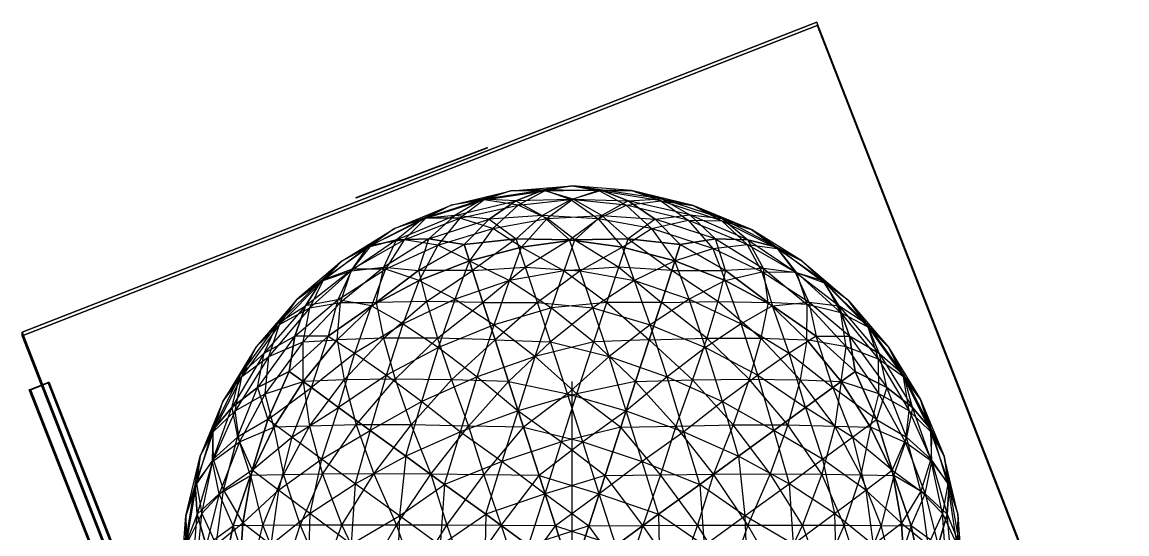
# Model space of a CAD drawing. Extents: x -71.7 to -64.53, y -22.65 to -15.46.
# Drawn here: x -71.7 to -64.53, y -18.78 to -15.46 of the extents above; entities that cross this region are included whole.
import ezdxf

# ---------------------------------------------------------------- set-up
doc = ezdxf.new("R2010")
doc.units = 0
doc.layers.add('DEFAULT', color=254, linetype='CONTINUOUS')

msp = doc.modelspace()

# ---------------------------------------------------------------- linework, layer by layer
at = {"layer": 'DEFAULT', "color": 9}
msp.add_line((-68.1344, -20.3268, 11.9464), (-68.1344, -17.789, 11.9464), dxfattribs=at)

# ---------------------------------------------------------------- meshes
at = {"layer": 'DEFAULT', "color": 151}
mesh = msp.add_polyface(dxfattribs=at)
corners = [(-66.5465, -15.4569, 11.583), (-66.5451, -15.4794, 4.2996), (-64.5352, -20.6119, 11.5993), (-64.5338, -20.6344, 4.3159), (-71.7044, -17.4693, 11.5882), (-71.703, -17.4918, 4.3048), (-69.6931, -22.6243, 11.6045), (-69.6917, -22.6468, 4.3211)]
mesh.append_faces([[corners[k] for k in face] for face in [(0, 1, 3, 2), (0, 1, 5, 4), (1, 3, 7, 5), (2, 3, 7, 6), (2, 0, 4, 6), (4, 5, 7, 6)]], dxfattribs={"color": 151})
at = {"layer": 'DEFAULT', "color": 1}
mesh = msp.add_polyface(dxfattribs=at)
corners = [(-69.5333, -16.5953, 4.3234), (-68.6867, -16.2733, 4.4091), (-68.6871, -16.2735, 4.3138), (-69.5319, -16.5948, 4.4271), (-68.6827, -16.2718, 4.4319), (-69.5353, -16.5964, 5.6902), (-68.6844, -16.2729, 6.3179), (-69.539, -16.5979, 6.3101)]
mesh.append_faces([[corners[k] for k in face] for face in [(0, 1, 2), (1, 0, 3), (1, 3, 4), (4, 3, 5), (4, 5, 6), (6, 5, 7)]], dxfattribs={"color": 1})
at = {"layer": 'DEFAULT', "color": 9}
mesh = msp.add_polyface(dxfattribs=at)
corners = [(-68.1425, -16.6071, 11.2877), (-67.9663, -16.7326, 10.9437), (-68.3282, -16.7122, 10.9974), (-68.1523, -16.8686, 10.663), (-68.4975, -16.8629, 10.7255), (-68.3185, -16.5444, 11.6486), (-68.1425, -16.6071, 11.2877), (-68.499, -16.6167, 11.3565), (-68.3282, -16.7122, 10.9974), (-68.6726, -16.7357, 11.0756), (-68.4975, -16.8629, 10.7255), (-68.8359, -16.8991, 10.8114), (-68.4622, -16.9162, 13.2678), (-68.1166, -16.8686, 13.2298), (-68.2968, -16.731, 12.9462), (-68.8015, -17.0048, 13.2806), (-68.4622, -16.9162, 13.2678), (-68.6497, -16.7967, 12.9769), (-68.2968, -16.731, 12.9462), (-68.4851, -16.6443, 12.6478), (-68.1274, -16.6054, 12.5987), (-68.312, -16.5513, 12.3015), (-68.8015, -17.0048, 13.2806), (-69.0066, -16.905, 12.9686), (-68.6497, -16.7967, 12.9769), (-68.8638, -16.7294, 12.6439), (-68.4851, -16.6443, 12.6478), (-68.7046, -16.6103, 12.2996), (-68.312, -16.5513, 12.3015), (-68.5314, -16.5513, 11.9464), (-68.1344, -16.5201, 11.9464), (-68.3185, -16.5444, 11.6486), (-69.0066, -16.905, 12.9686), (-69.2255, -16.8689, 12.6236), (-68.8638, -16.7294, 12.6439), (-69.0832, -16.7292, 12.289), (-68.7046, -16.6103, 12.2996), (-68.9187, -16.6443, 11.9464), (-68.5314, -16.5513, 11.9464), (-68.7148, -16.6054, 11.6484), (-68.3185, -16.5444, 11.6486), (-68.499, -16.6167, 11.3565), (-69.0832, -16.7292, 12.289), (-69.2866, -16.7967, 11.9464), (-68.9187, -16.6443, 11.9464), (-69.1013, -16.731, 11.6446), (-68.7148, -16.6054, 11.6484), (-68.8966, -16.7122, 11.3487), (-68.499, -16.6167, 11.3565), (-68.6726, -16.7357, 11.0756), (-69.1013, -16.731, 11.6446), (-69.2744, -16.8686, 11.3565), (-68.8966, -16.7122, 11.3487), (-69.064, -16.8629, 11.0756), (-68.6726, -16.7357, 11.0756), (-68.8359, -16.8991, 10.8114), (-68.1523, -16.8686, 10.663), (-68.4367, -17.0463, 10.4289), (-68.4975, -16.8629, 10.7255)]
mesh.append_faces([[corners[k] for k in face] for face in [(0, 1, 2), (1, 2, 3), (2, 3, 4), (5, 6, 7), (6, 7, 8), (7, 8, 9), (8, 9, 10), (9, 10, 11), (12, 13, 14), (15, 16, 17), (16, 17, 18), (17, 18, 19), (18, 19, 20), (19, 20, 21), (22, 23, 24), (23, 24, 25), (24, 25, 26), (25, 26, 27), (26, 27, 28), (27, 28, 29), (28, 29, 30), (29, 30, 31), (32, 33, 34), (33, 34, 35), (34, 35, 36), (35, 36, 37), (36, 37, 38), (37, 38, 39), (38, 39, 40), (39, 40, 41), (42, 43, 44), (44, 45, 46), (45, 46, 47), (46, 47, 48), (47, 48, 49), (50, 51, 52), (51, 52, 53), (52, 53, 54), (53, 54, 55), (56, 57, 58)]], dxfattribs={"color": 9})
mesh = msp.add_polyface(dxfattribs=at)
corners = [(-68.2684, -17.3114, 13.7828), (-68.1866, -17.0704, 13.5236), (-67.9097, -17.2756, 13.739), (-67.8321, -17.0463, 13.4638), (-67.5555, -17.2762, 13.6584), (-67.4881, -17.0687, 13.3836), (-68.1866, -17.0704, 13.5236), (-68.1166, -16.8686, 13.2298), (-67.8321, -17.0463, 13.4638), (-67.7713, -16.8629, 13.1673), (-67.4881, -17.0687, 13.3836), (-67.6192, -16.7967, 10.9159), (-67.4673, -17.0048, 10.6122), (-67.8067, -16.9162, 10.6249), (-67.5591, -16.6162, 11.5619), (-67.3814, -16.7426, 11.2301), (-67.7837, -16.6443, 11.2449), (-67.6192, -16.7967, 10.9159), (-67.9663, -16.7326, 10.9437), (-67.8067, -16.9162, 10.6249), (-68.1523, -16.8686, 10.663), (-67.7501, -16.5497, 11.9025), (-67.5591, -16.6162, 11.5619), (-67.9569, -16.5513, 11.5913), (-67.7837, -16.6443, 11.2449), (-68.1425, -16.6071, 11.2877), (-67.9663, -16.7326, 10.9437), (-67.5963, -16.7357, 12.8172), (-67.3699, -16.7076, 12.5224), (-67.7698, -16.6167, 12.5363), (-67.5521, -16.6025, 12.2153), (-67.9504, -16.5444, 12.2442), (-67.7501, -16.5497, 11.9025), (-68.1344, -16.5201, 11.9464), (-67.9569, -16.5513, 11.5913), (-68.3185, -16.5444, 11.6486), (-68.1425, -16.6071, 11.2877), (-67.7713, -16.8629, 13.1673), (-67.433, -16.8991, 13.0813), (-67.5963, -16.7357, 12.8172), (-68.1166, -16.8686, 13.2298), (-67.7713, -16.8629, 13.1673), (-67.9407, -16.7122, 12.8954), (-67.5963, -16.7357, 12.8172), (-67.7698, -16.6167, 12.5363), (-68.1166, -16.8686, 13.2298), (-68.2968, -16.731, 12.9462), (-67.9407, -16.7122, 12.8954), (-68.1274, -16.6054, 12.5987), (-67.7698, -16.6167, 12.5363), (-67.9504, -16.5444, 12.2442), (-68.1274, -16.6054, 12.5987), (-68.312, -16.5513, 12.3015), (-67.9504, -16.5444, 12.2442), (-68.1344, -16.5201, 11.9464), (-67.3753, -17.2547, 10.33), (-67.6283, -17.4207, 10.0745), (-67.7289, -17.1344, 10.3413), (-68.0005, -17.3114, 10.11), (-68.0823, -17.0704, 10.3692), (-67.4673, -17.0048, 10.6122), (-67.7289, -17.1344, 10.3413), (-67.8067, -16.9162, 10.6249), (-68.0823, -17.0704, 10.3692), (-68.1523, -16.8686, 10.663)]
mesh.append_faces([[corners[k] for k in face] for face in [(0, 1, 2), (1, 2, 3), (2, 3, 4), (3, 4, 5), (6, 7, 8), (7, 8, 9), (8, 9, 10), (11, 12, 13), (14, 15, 16), (15, 16, 17), (16, 17, 18), (17, 18, 19), (18, 19, 20), (21, 22, 23), (22, 23, 24), (23, 24, 25), (24, 25, 26), (27, 28, 29), (29, 30, 31), (30, 31, 32), (31, 32, 33), (32, 33, 34), (33, 34, 35), (34, 35, 36), (37, 38, 39), (40, 41, 42), (41, 42, 43), (42, 43, 44), (45, 46, 47), (46, 47, 48), (47, 48, 49), (48, 49, 50), (51, 52, 53), (52, 53, 54), (55, 56, 57), (56, 57, 58), (57, 58, 59), (60, 61, 62), (61, 62, 63), (62, 63, 64)]], dxfattribs={"color": 9})
mesh = msp.add_polyface(dxfattribs=at)
corners = [(-67.4881, -17.0687, 13.3836), (-67.5555, -17.2762, 13.6584), (-67.189, -17.2685, 13.4777), (-67.2605, -17.507, 13.7551), (-67.433, -16.8991, 13.0813), (-67.4881, -17.0687, 13.3836), (-67.138, -17.0687, 13.1673), (-67.189, -17.2685, 13.4777), (-66.862, -17.2762, 13.2298), (-66.9095, -17.5069, 13.5384), (-67.7713, -16.8629, 13.1673), (-67.4881, -17.0687, 13.3836), (-67.433, -16.8991, 13.0813), (-67.138, -17.0687, 13.1673), (-66.862, -17.2762, 13.2298), (-66.8931, -17.0546, 12.8878), (-67.433, -16.8991, 13.0813), (-67.138, -17.0687, 13.1673), (-67.2048, -16.8629, 12.8172), (-66.8931, -17.0546, 12.8878), (-66.9945, -16.8686, 12.5363), (-66.9037, -17.0779, 10.9437), (-66.8332, -17.2972, 10.663), (-67.1407, -17.1326, 10.6249), (-66.9995, -16.8991, 11.2449), (-66.9037, -17.0779, 10.9437), (-67.2222, -16.9257, 10.9159), (-67.1407, -17.1326, 10.6249), (-67.4673, -17.0048, 10.6122), (-66.9698, -16.8035, 11.9028), (-66.8047, -16.9257, 11.5913), (-67.1624, -16.7454, 11.5619), (-66.9995, -16.8991, 11.2449), (-67.3814, -16.7426, 11.2301), (-67.2222, -16.9257, 10.9159), (-67.6192, -16.7967, 10.9159), (-67.4673, -17.0048, 10.6122), (-66.9945, -16.8686, 12.5363), (-66.8059, -16.9162, 12.2442), (-67.16, -16.7301, 12.2152), (-66.9698, -16.8035, 11.9028), (-67.3481, -16.6457, 11.8879), (-67.1624, -16.7454, 11.5619), (-67.5591, -16.6162, 11.5619), (-67.3814, -16.7426, 11.2301), (-67.2048, -16.8629, 12.8172), (-66.9945, -16.8686, 12.5363), (-67.3699, -16.7076, 12.5224), (-67.16, -16.7301, 12.2152), (-67.5521, -16.6025, 12.2153), (-67.3481, -16.6457, 11.8879), (-67.7501, -16.5497, 11.9025), (-67.5591, -16.6162, 11.5619), (-67.433, -16.8991, 13.0813), (-67.2048, -16.8629, 12.8172), (-67.5963, -16.7357, 12.8172), (-67.3699, -16.7076, 12.5224), (-67.7698, -16.6167, 12.5363), (-67.5521, -16.6025, 12.2153), (-66.8332, -17.2972, 10.663), (-67.0378, -17.4137, 10.3544), (-67.1407, -17.1326, 10.6249), (-67.3753, -17.2547, 10.33), (-67.4673, -17.0048, 10.6122), (-67.7289, -17.1344, 10.3413)]
mesh.append_faces([[corners[k] for k in face] for face in [(0, 1, 2), (1, 2, 3), (4, 5, 6), (5, 6, 7), (6, 7, 8), (7, 8, 9), (10, 11, 12), (13, 14, 15), (16, 17, 18), (17, 18, 19), (18, 19, 20), (21, 22, 23), (24, 25, 26), (25, 26, 27), (26, 27, 28), (29, 30, 31), (30, 31, 32), (31, 32, 33), (32, 33, 34), (33, 34, 35), (34, 35, 36), (37, 38, 39), (38, 39, 40), (39, 40, 41), (40, 41, 42), (41, 42, 43), (42, 43, 44), (45, 46, 47), (46, 47, 48), (47, 48, 49), (48, 49, 50), (49, 50, 51), (50, 51, 52), (53, 54, 55), (54, 55, 56), (56, 57, 58), (59, 60, 61), (60, 61, 62), (61, 62, 63), (62, 63, 64)]], dxfattribs={"color": 9})
mesh = msp.add_polyface(dxfattribs=at)
corners = [(-69.3394, -17.7475, 13.7551), (-69.1094, -17.9187, 13.9938), (-69.0007, -17.5686, 13.8097), (-69.65, -17.9568, 13.6584), (-69.5441, -17.6058, 13.4777), (-69.3394, -17.7475, 13.7551), (-69.231, -17.4137, 13.5384), (-69.0007, -17.5686, 13.8097), (-69.7184, -17.4955, 13.1673), (-69.5441, -17.6058, 13.4777), (-69.4357, -17.2972, 13.2298), (-69.231, -17.4137, 13.5384), (-69.1281, -17.1326, 13.2678), (-69.4357, -17.2972, 13.2298), (-69.1281, -17.1326, 13.2678), (-69.3447, -17.0599, 12.9382), (-69.0066, -16.905, 12.9686), (-69.2255, -16.8689, 12.6236), (-69.7184, -17.4955, 13.1673), (-69.4357, -17.2972, 13.2298), (-69.6561, -17.2583, 12.8878), (-69.3447, -17.0599, 12.9382), (-69.5616, -17.0597, 12.5874), (-69.2255, -16.8689, 12.6236), (-69.4379, -16.9047, 12.2706), (-69.0832, -16.7292, 12.289), (-69.2866, -16.7967, 11.9464), (-68.9187, -16.6443, 11.9464), (-69.1013, -16.731, 11.6446), (-69.5616, -17.0597, 12.5874), (-69.7608, -17.1326, 12.2442), (-69.4379, -16.9047, 12.2706), (-69.6261, -17.0048, 11.9464), (-69.2866, -16.7967, 11.9464), (-69.463, -16.9162, 11.6486), (-69.1013, -16.731, 11.6446), (-69.2744, -16.8686, 11.3565), (-69.2744, -16.8686, 11.3565), (-69.064, -16.8629, 11.0756), (-69.3565, -17.0463, 10.9974), (-69.1309, -17.0687, 10.7255), (-69.4068, -17.2762, 10.663), (-69.463, -16.9162, 11.6486), (-69.2744, -16.8686, 11.3565), (-69.5684, -17.0703, 11.2877), (-69.3565, -17.0463, 10.9974), (-69.6372, -17.2756, 10.9437), (-69.4068, -17.2762, 10.663), (-69.6585, -17.5179, 10.6249), (-69.463, -16.9162, 11.6486), (-69.7514, -17.1344, 11.5913), (-69.5684, -17.0703, 11.2877), (-69.0798, -17.2685, 10.4151), (-69.0084, -17.507, 10.1377), (-69.3593, -17.5069, 10.3544), (-69.2832, -17.7738, 10.0831), (-69.6148, -17.7787, 10.33), (-69.1309, -17.0687, 10.7255), (-69.0798, -17.2685, 10.4151), (-69.4068, -17.2762, 10.663), (-69.3593, -17.5069, 10.3544), (-69.6585, -17.5179, 10.6249), (-69.6148, -17.7787, 10.33)]
mesh.append_faces([[corners[k] for k in face] for face in [(0, 1, 2), (3, 4, 5), (4, 5, 6), (5, 6, 7), (8, 9, 10), (9, 10, 11), (10, 11, 12), (13, 14, 15), (14, 15, 16), (15, 16, 17), (18, 19, 20), (19, 20, 21), (20, 21, 22), (21, 22, 23), (22, 23, 24), (23, 24, 25), (24, 25, 26), (26, 27, 28), (29, 30, 31), (30, 31, 32), (31, 32, 33), (32, 33, 34), (33, 34, 35), (34, 35, 36), (37, 38, 39), (38, 39, 40), (39, 40, 41), (42, 43, 44), (43, 44, 45), (44, 45, 46), (45, 46, 47), (46, 47, 48), (49, 50, 51), (52, 53, 54), (53, 54, 55), (54, 55, 56), (57, 58, 59), (58, 59, 60), (59, 60, 61), (60, 61, 62)]], dxfattribs={"color": 9})
mesh = msp.add_polyface(dxfattribs=at)
corners = [(-66.862, -17.2762, 13.2298), (-66.9095, -17.5069, 13.5384), (-66.6104, -17.5179, 13.2678), (-66.862, -17.2762, 13.2298), (-66.6104, -17.5179, 13.2678), (-66.6082, -17.2895, 12.9382), (-66.3564, -17.5632, 12.9686), (-66.3897, -17.3438, 12.6236), (-66.1453, -17.6446, 12.6439), (-66.2129, -17.4359, 12.289), (-66.862, -17.2762, 13.2298), (-66.8931, -17.0546, 12.8878), (-66.6082, -17.2895, 12.9382), (-66.675, -17.0831, 12.5874), (-66.3897, -17.3438, 12.6236), (-66.4894, -17.1529, 12.2706), (-66.2129, -17.4359, 12.289), (-66.3399, -17.2634, 11.9464), (-66.0813, -17.5662, 11.9464), (-66.2201, -17.4193, 11.6446), (-66.8931, -17.0546, 12.8878), (-66.9945, -16.8686, 12.5363), (-66.675, -17.0831, 12.5874), (-66.8059, -16.9162, 12.2442), (-66.4894, -17.1529, 12.2706), (-66.6427, -17.0048, 11.9464), (-66.3399, -17.2634, 11.9464), (-66.5081, -17.1326, 11.6486), (-66.2201, -17.4193, 11.6446), (-66.4045, -17.2972, 11.3565), (-66.139, -17.6082, 11.3487), (-66.3341, -17.4955, 11.0756), (-66.3341, -17.4955, 11.0756), (-66.298, -17.7237, 10.8114), (-66.5505, -17.4955, 10.7255), (-66.4045, -17.2972, 11.3565), (-66.3341, -17.4955, 11.0756), (-66.5989, -17.2741, 10.9974), (-66.5505, -17.4955, 10.7255), (-66.8332, -17.2972, 10.663), (-66.5081, -17.1326, 11.6486), (-66.4045, -17.2972, 11.3565), (-66.6872, -17.0799, 11.2877), (-66.5989, -17.2741, 10.9974), (-66.9037, -17.0779, 10.9437), (-66.8332, -17.2972, 10.663), (-66.6427, -17.0048, 11.9464), (-66.5081, -17.1326, 11.6486), (-66.8047, -16.9257, 11.5913), (-66.6872, -17.0799, 11.2877), (-66.9995, -16.8991, 11.2449), (-66.9037, -17.0779, 10.9437), (-66.8059, -16.9162, 12.2442), (-66.6427, -17.0048, 11.9464), (-66.9698, -16.8035, 11.9028), (-66.8047, -16.9257, 11.5913), (-66.5505, -17.4955, 10.7255), (-66.7248, -17.6058, 10.4151), (-66.8332, -17.2972, 10.663), (-67.0378, -17.4137, 10.3544)]
mesh.append_faces([[corners[k] for k in face] for face in [(0, 1, 2), (3, 4, 5), (4, 5, 6), (5, 6, 7), (6, 7, 8), (7, 8, 9), (10, 11, 12), (11, 12, 13), (12, 13, 14), (13, 14, 15), (14, 15, 16), (15, 16, 17), (16, 17, 18), (17, 18, 19), (20, 21, 22), (21, 22, 23), (22, 23, 24), (23, 24, 25), (24, 25, 26), (25, 26, 27), (26, 27, 28), (27, 28, 29), (28, 29, 30), (29, 30, 31), (32, 33, 34), (35, 36, 37), (36, 37, 38), (37, 38, 39), (40, 41, 42), (41, 42, 43), (42, 43, 44), (43, 44, 45), (46, 47, 48), (47, 48, 49), (48, 49, 50), (49, 50, 51), (52, 53, 54), (53, 54, 55), (56, 57, 58), (57, 58, 59)]], dxfattribs={"color": 9})
mesh = msp.add_polyface(dxfattribs=at)
corners = [(-69.8266, -17.8285, 13.3836), (-69.65, -17.9568, 13.6584), (-69.5441, -17.6058, 13.4777), (-69.9708, -17.7237, 13.0813), (-69.8266, -17.8285, 13.3836), (-69.7184, -17.4955, 13.1673), (-69.5441, -17.6058, 13.4777), (-69.9708, -17.7237, 13.0813), (-69.7184, -17.4955, 13.1673), (-69.9348, -17.4955, 12.8172), (-69.6561, -17.2583, 12.8878), (-69.8643, -17.2972, 12.5363), (-69.5616, -17.0597, 12.5874), (-69.7608, -17.1326, 12.2442), (-69.6261, -17.0048, 11.9464), (-69.463, -16.9162, 11.6486), (-69.7514, -17.1344, 11.5913), (-69.5684, -17.0703, 11.2877), (-69.8369, -17.3114, 11.2449), (-69.6372, -17.2756, 10.9437), (-69.8804, -17.5314, 10.9159), (-69.6585, -17.5179, 10.6249), (-69.8809, -17.789, 10.6122), (-69.7608, -17.1326, 12.2442), (-69.6261, -17.0048, 11.9464), (-69.9186, -17.2536, 11.9028), (-69.7514, -17.1344, 11.5913), (-70.0334, -17.4188, 11.5619), (-69.8369, -17.3114, 11.2449), (-70.1037, -17.6263, 11.2301), (-69.8804, -17.5314, 10.9159), (-70.1258, -17.8691, 10.9159), (-69.8809, -17.789, 10.6122), (-69.8643, -17.2972, 12.5363), (-69.7608, -17.1326, 12.2442), (-70.0472, -17.4118, 12.2152), (-69.9186, -17.2536, 11.9028), (-70.1856, -17.5646, 11.8879), (-70.0334, -17.4188, 11.5619), (-70.2788, -17.7562, 11.5619), (-70.1037, -17.6263, 11.2301), (-70.3215, -17.9785, 11.2449), (-69.9348, -17.4955, 12.8172), (-69.8643, -17.2972, 12.5363), (-70.1335, -17.6045, 12.5224), (-70.0472, -17.4118, 12.2152), (-70.2898, -17.7454, 12.2153), (-70.1856, -17.5646, 11.8879), (-70.4011, -17.9173, 11.9025), (-70.2788, -17.7562, 11.5619), (-69.9708, -17.7237, 13.0813), (-69.9348, -17.4955, 12.8172), (-70.1767, -17.8285, 12.8172), (-70.1335, -17.6045, 12.5224), (-70.3435, -17.9568, 12.5363), (-70.2898, -17.7454, 12.2153), (-69.6585, -17.5179, 10.6249), (-69.6148, -17.7787, 10.33), (-69.8809, -17.789, 10.6122)]
mesh.append_faces([[corners[k] for k in face] for face in [(0, 1, 2), (3, 4, 5), (4, 5, 6), (7, 8, 9), (8, 9, 10), (9, 10, 11), (10, 11, 12), (11, 12, 13), (14, 15, 16), (16, 17, 18), (17, 18, 19), (18, 19, 20), (19, 20, 21), (20, 21, 22), (23, 24, 25), (24, 25, 26), (25, 26, 27), (26, 27, 28), (27, 28, 29), (28, 29, 30), (29, 30, 31), (30, 31, 32), (33, 34, 35), (34, 35, 36), (35, 36, 37), (36, 37, 38), (37, 38, 39), (38, 39, 40), (39, 40, 41), (42, 43, 44), (43, 44, 45), (44, 45, 46), (45, 46, 47), (46, 47, 48), (47, 48, 49), (50, 51, 52), (51, 52, 53), (52, 53, 54), (53, 54, 55), (56, 57, 58)]], dxfattribs={"color": 9})
mesh = msp.add_polyface(dxfattribs=at)
corners = [(-68.7501, -17.7583, 14.0375), (-68.4851, -17.9785, 14.2163), (-68.3748, -17.6274, 14.0288), (-68.1033, -17.8691, 14.1883), (-67.9935, -17.5314, 13.9689), (-69.1094, -17.9187, 13.9938), (-69.0007, -17.5686, 13.8097), (-68.7501, -17.7583, 14.0375), (-68.6405, -17.4207, 13.8183), (-68.3748, -17.6274, 14.0288), (-68.2684, -17.3114, 13.7828), (-67.9935, -17.5314, 13.9689), (-69.231, -17.4137, 13.5384), (-69.0007, -17.5686, 13.8097), (-68.8936, -17.2547, 13.5628), (-68.6405, -17.4207, 13.8183), (-68.54, -17.1344, 13.5514), (-68.2684, -17.3114, 13.7828), (-68.1866, -17.0704, 13.5236), (-69.231, -17.4137, 13.5384), (-69.1281, -17.1326, 13.2678), (-68.8936, -17.2547, 13.5628), (-68.8015, -17.0048, 13.2806), (-68.54, -17.1344, 13.5514), (-68.4622, -16.9162, 13.2678), (-68.1866, -17.0704, 13.5236), (-68.1166, -16.8686, 13.2298), (-69.1281, -17.1326, 13.2678), (-68.8015, -17.0048, 13.2806), (-69.0066, -16.905, 12.9686), (-69.064, -16.8629, 11.0756), (-68.8359, -16.8991, 10.8114), (-69.1309, -17.0687, 10.7255), (-68.1656, -17.8691, 9.7044), (-68.2753, -17.5314, 9.9239), (-68.5467, -17.789, 9.7876), (-68.6348, -17.5179, 9.9923), (-68.0005, -17.3114, 10.11), (-68.2753, -17.5314, 9.9239), (-68.3592, -17.2756, 10.1538), (-68.6348, -17.5179, 9.9923), (-68.7133, -17.2762, 10.2343), (-68.0005, -17.3114, 10.11), (-68.0823, -17.0704, 10.3692), (-68.3592, -17.2756, 10.1538), (-68.4367, -17.0463, 10.4289), (-68.7133, -17.2762, 10.2343), (-68.7808, -17.0687, 10.5092), (-68.0823, -17.0704, 10.3692), (-68.1523, -16.8686, 10.663), (-68.4367, -17.0463, 10.4289), (-68.4975, -16.8629, 10.7255), (-68.7808, -17.0687, 10.5092), (-68.8359, -16.8991, 10.8114), (-68.6348, -17.5179, 9.9923), (-68.5467, -17.789, 9.7876), (-68.9166, -17.7786, 9.8989), (-68.7133, -17.2762, 10.2343), (-68.6348, -17.5179, 9.9923), (-69.0084, -17.507, 10.1377), (-68.9166, -17.7786, 9.8989), (-69.2832, -17.7738, 10.0831), (-68.7808, -17.0687, 10.5092), (-68.7133, -17.2762, 10.2343), (-69.0798, -17.2685, 10.4151), (-69.0084, -17.507, 10.1377), (-68.8359, -16.8991, 10.8114), (-68.7808, -17.0687, 10.5092), (-69.1309, -17.0687, 10.7255), (-69.0798, -17.2685, 10.4151)]
mesh.append_faces([[corners[k] for k in face] for face in [(0, 1, 2), (2, 3, 4), (5, 6, 7), (6, 7, 8), (7, 8, 9), (8, 9, 10), (9, 10, 11), (12, 13, 14), (13, 14, 15), (14, 15, 16), (15, 16, 17), (16, 17, 18), (19, 20, 21), (20, 21, 22), (21, 22, 23), (22, 23, 24), (23, 24, 25), (24, 25, 26), (27, 28, 29), (30, 31, 32), (33, 34, 35), (34, 35, 36), (37, 38, 39), (38, 39, 40), (39, 40, 41), (42, 43, 44), (43, 44, 45), (44, 45, 46), (45, 46, 47), (48, 49, 50), (50, 51, 52), (51, 52, 53), (54, 55, 56), (57, 58, 59), (58, 59, 60), (59, 60, 61), (62, 63, 64), (63, 64, 65), (66, 67, 68), (67, 68, 69)]], dxfattribs={"color": 9})
mesh = msp.add_polyface(dxfattribs=at)
corners = [(-67.7221, -17.789, 14.1052), (-67.8181, -18.0844, 14.2686), (-67.4609, -18.0778, 14.1883), (-67.634, -17.5179, 13.9005), (-67.7221, -17.789, 14.1052), (-67.3522, -17.7786, 13.9938), (-67.4609, -18.0778, 14.1883), (-67.0887, -18.0708, 14.0375), (-67.5555, -17.2762, 13.6584), (-67.634, -17.5179, 13.9005), (-67.2605, -17.507, 13.7551), (-67.3522, -17.7786, 13.9938), (-66.9857, -17.7738, 13.8097), (-67.0887, -18.0708, 14.0375), (-66.7338, -18.0707, 13.8183), (-66.8482, -18.3872, 14.0288), (-67.189, -17.2685, 13.4777), (-67.2605, -17.507, 13.7551), (-66.9095, -17.5069, 13.5384), (-66.9857, -17.7738, 13.8097), (-68.2033, -18.1794, 14.3263), (-68.1033, -17.8691, 14.1883), (-67.8181, -18.0844, 14.2686), (-67.7221, -17.789, 14.1052), (-68.1033, -17.8691, 14.1883), (-67.9935, -17.5314, 13.9689), (-67.7221, -17.789, 14.1052), (-67.634, -17.5179, 13.9005), (-68.2684, -17.3114, 13.7828), (-67.9935, -17.5314, 13.9689), (-67.9097, -17.2756, 13.739), (-67.634, -17.5179, 13.9005), (-67.5555, -17.2762, 13.6584), (-67.4105, -18.1145, 9.7044), (-67.68, -18.3083, 9.5647), (-67.7837, -17.9785, 9.6765), (-68.0655, -18.1794, 9.5665), (-68.1656, -17.8691, 9.7044), (-66.8244, -18.1061, 9.9923), (-67.055, -18.2737, 9.7876), (-67.1594, -17.9187, 9.8989), (-67.4105, -18.1145, 9.7044), (-67.5187, -17.7583, 9.8553), (-67.7837, -17.9785, 9.6765), (-67.894, -17.6274, 9.864), (-68.1656, -17.8691, 9.7044), (-68.2753, -17.5314, 9.9239), (-66.8244, -18.1061, 9.9923), (-66.9295, -17.7475, 10.1377), (-67.1594, -17.9187, 9.8989), (-67.2681, -17.5686, 10.0831), (-67.5187, -17.7583, 9.8553), (-67.6283, -17.4207, 10.0745), (-67.894, -17.6274, 9.864), (-68.0005, -17.3114, 10.11), (-68.2753, -17.5314, 9.9239), (-66.7248, -17.6058, 10.4151), (-66.9295, -17.7475, 10.1377), (-67.0378, -17.4137, 10.3544), (-67.2681, -17.5686, 10.0831), (-67.3753, -17.2547, 10.33), (-67.6283, -17.4207, 10.0745)]
mesh.append_faces([[corners[k] for k in face] for face in [(0, 1, 2), (3, 4, 5), (4, 5, 6), (5, 6, 7), (8, 9, 10), (9, 10, 11), (10, 11, 12), (11, 12, 13), (12, 13, 14), (13, 14, 15), (16, 17, 18), (17, 18, 19), (20, 21, 22), (21, 22, 23), (24, 25, 26), (25, 26, 27), (28, 29, 30), (29, 30, 31), (30, 31, 32), (33, 34, 35), (34, 35, 36), (35, 36, 37), (38, 39, 40), (39, 40, 41), (40, 41, 42), (41, 42, 43), (42, 43, 44), (43, 44, 45), (44, 45, 46), (47, 48, 49), (48, 49, 50), (49, 50, 51), (50, 51, 52), (51, 52, 53), (52, 53, 54), (53, 54, 55), (56, 57, 58), (57, 58, 59), (58, 59, 60), (59, 60, 61)]], dxfattribs={"color": 9})
mesh = msp.add_polyface(dxfattribs=at)
corners = [(-66.9095, -17.5069, 13.5384), (-66.9857, -17.7738, 13.8097), (-66.654, -17.7787, 13.5628), (-66.7338, -18.0707, 13.8183), (-66.4304, -18.0778, 13.5514), (-66.9095, -17.5069, 13.5384), (-66.6104, -17.5179, 13.2678), (-66.654, -17.7787, 13.5628), (-66.3879, -17.789, 13.2806), (-66.4304, -18.0778, 13.5514), (-66.1988, -18.0844, 13.2678), (-66.3879, -17.789, 13.2806), (-66.1988, -18.0844, 13.2678), (-66.1431, -17.8691, 12.9769), (-65.9716, -18.1844, 12.9462), (-65.9473, -17.9785, 12.6478), (-66.6104, -17.5179, 13.2678), (-66.3879, -17.789, 13.2806), (-66.3564, -17.5632, 12.9686), (-66.1431, -17.8691, 12.9769), (-66.1453, -17.6446, 12.6439), (-65.9473, -17.9785, 12.6478), (-65.9828, -17.7593, 12.2996), (-65.8054, -18.1145, 12.3015), (-65.8732, -17.9058, 11.9464), (-66.1453, -17.6446, 12.6439), (-66.2129, -17.4359, 12.289), (-65.9828, -17.7593, 12.2996), (-66.0813, -17.5662, 11.9464), (-65.8732, -17.9058, 11.9464), (-65.9813, -17.7481, 11.6484), (-65.8008, -18.1061, 11.6486), (-65.9253, -17.9568, 11.3565), (-66.0813, -17.5662, 11.9464), (-66.2201, -17.4193, 11.6446), (-65.9813, -17.7481, 11.6484), (-66.139, -17.6082, 11.3487), (-65.9253, -17.9568, 11.3565), (-66.0922, -17.8285, 11.0756), (-66.139, -17.6082, 11.3487), (-66.3341, -17.4955, 11.0756), (-66.0922, -17.8285, 11.0756), (-66.298, -17.7237, 10.8114), (-65.9253, -17.9568, 11.3565), (-65.9634, -18.1488, 10.9974), (-66.0922, -17.8285, 11.0756), (-66.159, -18.0343, 10.7255), (-66.298, -17.7237, 10.8114), (-66.6188, -17.9568, 10.2343), (-66.8244, -18.1061, 9.9923), (-66.9295, -17.7475, 10.1377), (-66.4423, -17.8285, 10.5092), (-66.6188, -17.9568, 10.2343), (-66.7248, -17.6058, 10.4151), (-66.9295, -17.7475, 10.1377), (-66.298, -17.7237, 10.8114), (-66.4423, -17.8285, 10.5092), (-66.5505, -17.4955, 10.7255), (-66.7248, -17.6058, 10.4151), (-66.3147, -18.1488, 10.4289), (-66.6188, -17.9568, 10.2343), (-66.4423, -17.8285, 10.5092), (-66.3147, -18.1488, 10.4289), (-66.159, -18.0343, 10.7255), (-66.4423, -17.8285, 10.5092), (-66.298, -17.7237, 10.8114)]
mesh.append_faces([[corners[k] for k in face] for face in [(0, 1, 2), (1, 2, 3), (2, 3, 4), (5, 6, 7), (6, 7, 8), (7, 8, 9), (8, 9, 10), (11, 12, 13), (12, 13, 14), (13, 14, 15), (16, 17, 18), (17, 18, 19), (18, 19, 20), (19, 20, 21), (20, 21, 22), (21, 22, 23), (22, 23, 24), (25, 26, 27), (26, 27, 28), (27, 28, 29), (28, 29, 30), (29, 30, 31), (30, 31, 32), (33, 34, 35), (34, 35, 36), (35, 36, 37), (36, 37, 38), (39, 40, 41), (40, 41, 42), (43, 44, 45), (44, 45, 46), (45, 46, 47), (48, 49, 50), (51, 52, 53), (52, 53, 54), (55, 56, 57), (56, 57, 58), (59, 60, 61), (62, 63, 64), (63, 64, 65)]], dxfattribs={"color": 9})
mesh = msp.add_polyface(dxfattribs=at)
corners = [(-70.0408, -18.4934, 13.5236), (-69.7601, -18.2934, 13.739), (-69.9542, -18.1488, 13.4638), (-70.0408, -18.4934, 13.5236), (-70.2111, -18.3644, 13.2298), (-69.9542, -18.1488, 13.4638), (-70.1098, -18.0343, 13.1673), (-69.8266, -17.8285, 13.3836), (-69.9708, -17.7237, 13.0813), (-70.1258, -17.8691, 10.9159), (-69.8809, -17.789, 10.6122), (-70.07, -18.0844, 10.6249), (-70.1037, -17.6263, 11.2301), (-70.3215, -17.9785, 11.2449), (-70.1258, -17.8691, 10.9159), (-70.2939, -18.1794, 10.9437), (-70.07, -18.0844, 10.6249), (-70.2221, -18.3984, 10.663), (-70.4011, -17.9173, 11.9025), (-70.2788, -17.7562, 11.5619), (-70.4635, -18.1145, 11.5913), (-70.3215, -17.9785, 11.2449), (-70.4678, -18.3082, 11.2877), (-70.2939, -18.1794, 10.9437), (-70.4252, -18.5173, 10.9974), (-70.2221, -18.3984, 10.663), (-70.3435, -17.9568, 12.5363), (-70.2898, -17.7454, 12.2153), (-70.4681, -18.1061, 12.2442), (-70.4011, -17.9173, 11.9025), (-70.548, -18.2737, 11.9464), (-70.4635, -18.1145, 11.5913), (-70.5818, -18.4562, 11.6486), (-70.4678, -18.3082, 11.2877), (-70.5688, -18.6503, 11.3565), (-70.1098, -18.0343, 13.1673), (-69.9708, -17.7237, 13.0813), (-70.1767, -17.8285, 12.8172), (-70.2111, -18.3644, 13.2298), (-70.1098, -18.0343, 13.1673), (-70.3055, -18.1488, 12.8954), (-70.1767, -17.8285, 12.8172), (-70.3435, -17.9568, 12.5363), (-70.2111, -18.3644, 13.2298), (-70.3976, -18.4933, 12.9462), (-70.3055, -18.1488, 12.8954), (-70.4648, -18.2934, 12.5987), (-70.3435, -17.9568, 12.5363), (-70.4681, -18.1061, 12.2442), (-70.3976, -18.4933, 12.9462), (-70.5383, -18.6456, 12.6478), (-70.4648, -18.2934, 12.5987), (-70.5732, -18.4522, 12.3015), (-70.4681, -18.1061, 12.2442), (-70.548, -18.2737, 11.9464), (-70.5732, -18.4522, 12.3015), (-70.641, -18.6609, 11.9464), (-70.548, -18.2737, 11.9464), (-70.5818, -18.4562, 11.6486), (-69.8809, -17.789, 10.6122), (-69.8385, -18.0778, 10.3413), (-70.07, -18.0844, 10.6249), (-70.0085, -18.3941, 10.3692), (-70.2221, -18.3984, 10.663)]
mesh.append_faces([[corners[k] for k in face] for face in [(0, 1, 2), (3, 4, 5), (4, 5, 6), (5, 6, 7), (6, 7, 8), (9, 10, 11), (12, 13, 14), (13, 14, 15), (14, 15, 16), (15, 16, 17), (18, 19, 20), (19, 20, 21), (20, 21, 22), (21, 22, 23), (22, 23, 24), (23, 24, 25), (26, 27, 28), (27, 28, 29), (28, 29, 30), (29, 30, 31), (30, 31, 32), (31, 32, 33), (32, 33, 34), (35, 36, 37), (38, 39, 40), (39, 40, 41), (40, 41, 42), (43, 44, 45), (44, 45, 46), (45, 46, 47), (46, 47, 48), (49, 50, 51), (50, 51, 52), (51, 52, 53), (52, 53, 54), (55, 56, 57), (56, 57, 58), (59, 60, 61), (60, 61, 62), (61, 62, 63)]], dxfattribs={"color": 9})
mesh = msp.add_polyface(dxfattribs=at)
corners = [(-68.4177, -18.8521, 14.4599), (-68.1344, -19.0579, 14.4842), (-68.0262, -18.7249, 14.4599), (-68.6955, -18.6503, 14.3876), (-68.4177, -18.8521, 14.4599), (-68.3101, -18.5173, 14.4197), (-68.0262, -18.7249, 14.4599), (-68.9626, -18.4562, 14.2686), (-68.6955, -18.6503, 14.3876), (-68.5888, -18.3083, 14.328), (-68.3101, -18.5173, 14.4197), (-68.2033, -18.1794, 14.3263), (-67.9201, -18.3984, 14.3876), (-69.2138, -18.2737, 14.1052), (-68.9626, -18.4562, 14.2686), (-68.8584, -18.1145, 14.1883), (-68.5888, -18.3083, 14.328), (-68.4851, -17.9785, 14.2163), (-68.2033, -18.1794, 14.3263), (-68.1033, -17.8691, 14.1883), (-69.2138, -18.2737, 14.1052), (-69.1094, -17.9187, 13.9938), (-68.8584, -18.1145, 14.1883), (-68.7501, -17.7583, 14.0375), (-68.4851, -17.9785, 14.2163), (-68.3748, -17.6274, 14.0288), (-68.1033, -17.8691, 14.1883), (-68.7029, -19.0579, 14.4197), (-68.4177, -18.8521, 14.4599), (-68.6955, -18.6503, 14.3876), (-68.7029, -19.0579, 14.4197), (-68.9912, -18.852, 14.3263), (-68.6955, -18.6503, 14.3876), (-68.9626, -18.4562, 14.2686), (-68.9912, -18.852, 14.3263), (-69.2554, -18.6609, 14.1883), (-68.9626, -18.4562, 14.2686), (-67.9588, -18.5173, 9.473), (-68.2426, -18.7249, 9.4328), (-68.3487, -18.3984, 9.5052), (-68.0655, -18.1794, 9.5665), (-68.3487, -18.3984, 9.5052), (-68.4508, -18.0844, 9.6242), (-68.0655, -18.1794, 9.5665), (-68.1656, -17.8691, 9.7044), (-68.4508, -18.0844, 9.6242), (-68.5467, -17.789, 9.7876), (-68.2426, -18.7249, 9.4328), (-68.1344, -19.0579, 9.4086), (-68.4845, -19.0579, 9.4328), (-68.3487, -18.3984, 9.5052), (-68.2426, -18.7249, 9.4328), (-68.5943, -18.7238, 9.473), (-68.4845, -19.0579, 9.4328), (-68.8279, -19.0579, 9.5052), (-68.4508, -18.0844, 9.6242), (-68.3487, -18.3984, 9.5052), (-68.7069, -18.3941, 9.5647), (-68.5943, -18.7238, 9.473), (-68.9486, -18.7209, 9.5665), (-68.8279, -19.0579, 9.5052), (-69.1581, -19.0579, 9.6242), (-68.5467, -17.789, 9.7876), (-68.4508, -18.0844, 9.6242), (-68.808, -18.0778, 9.7044), (-68.7069, -18.3941, 9.5647), (-69.0526, -18.3908, 9.6765), (-68.9486, -18.7209, 9.5665), (-68.5467, -17.789, 9.7876), (-68.9166, -17.7786, 9.8989), (-68.808, -18.0778, 9.7044), (-69.1801, -18.0708, 9.8553), (-69.0526, -18.3908, 9.6765)]
mesh.append_faces([[corners[k] for k in face] for face in [(0, 1, 2), (3, 4, 5), (4, 5, 6), (7, 8, 9), (8, 9, 10), (9, 10, 11), (10, 11, 12), (13, 14, 15), (14, 15, 16), (15, 16, 17), (16, 17, 18), (17, 18, 19), (20, 21, 22), (21, 22, 23), (22, 23, 24), (24, 25, 26), (27, 28, 29), (30, 31, 32), (31, 32, 33), (34, 35, 36), (37, 38, 39), (40, 41, 42), (43, 44, 45), (44, 45, 46), (47, 48, 49), (50, 51, 52), (51, 52, 53), (52, 53, 54), (55, 56, 57), (56, 57, 58), (57, 58, 59), (58, 59, 60), (59, 60, 61), (62, 63, 64), (63, 64, 65), (64, 65, 66), (65, 66, 67), (68, 69, 70), (69, 70, 71), (70, 71, 72)]], dxfattribs={"color": 9})
mesh = msp.add_polyface(dxfattribs=at)
corners = [(-69.4444, -18.1061, 13.9005), (-69.2138, -18.2737, 14.1052), (-69.1094, -17.9187, 13.9938), (-69.65, -17.9568, 13.6584), (-69.4444, -18.1061, 13.9005), (-69.3394, -17.7475, 13.7551), (-69.1094, -17.9187, 13.9938), (-69.2694, -19.0579, 14.2163), (-68.9912, -18.852, 14.3263), (-69.2554, -18.6609, 14.1883), (-68.9626, -18.4562, 14.2686), (-69.2138, -18.2737, 14.1052), (-69.5606, -19.2419, 14.0375), (-69.2694, -19.0579, 14.2163), (-69.5692, -18.8445, 14.0288), (-69.2554, -18.6609, 14.1883), (-69.5427, -18.4522, 13.9689), (-69.2138, -18.2737, 14.1052), (-69.4444, -18.1061, 13.9005), (-69.5606, -19.2419, 14.0375), (-69.8479, -19.0333, 13.8183), (-69.5692, -18.8445, 14.0288), (-69.8369, -18.6456, 13.7828), (-69.5427, -18.4522, 13.9689), (-69.7601, -18.2934, 13.739), (-69.4444, -18.1061, 13.9005), (-69.65, -17.9568, 13.6584), (-69.8369, -18.6456, 13.7828), (-70.0408, -18.4934, 13.5236), (-69.7601, -18.2934, 13.739), (-69.9542, -18.1488, 13.4638), (-69.65, -17.9568, 13.6584), (-69.8266, -17.8285, 13.3836), (-69.0526, -18.3908, 9.6765), (-68.9486, -18.7209, 9.5665), (-69.2747, -18.7202, 9.7044), (-69.1581, -19.0579, 9.6242), (-69.4686, -19.0579, 9.7876), (-69.1801, -18.0708, 9.8553), (-69.0526, -18.3908, 9.6765), (-69.4206, -18.3872, 9.864), (-69.2747, -18.7202, 9.7044), (-69.6298, -18.7202, 9.9239), (-69.4686, -19.0579, 9.7876), (-69.7537, -19.0579, 9.9923), (-68.9166, -17.7786, 9.8989), (-69.2832, -17.7738, 10.0831), (-69.1801, -18.0708, 9.8553), (-69.5351, -18.0707, 10.0745), (-69.4206, -18.3872, 9.864), (-69.7541, -18.3908, 10.11), (-69.6298, -18.7202, 9.9239), (-69.899, -18.7209, 10.1538), (-69.7537, -19.0579, 9.9923), (-70.0078, -19.0579, 10.2343), (-69.2832, -17.7738, 10.0831), (-69.6148, -17.7787, 10.33), (-69.5351, -18.0707, 10.0745), (-69.8385, -18.0778, 10.3413), (-69.7541, -18.3908, 10.11), (-70.0085, -18.3941, 10.3692), (-69.6148, -17.7787, 10.33), (-69.8809, -17.789, 10.6122), (-69.8385, -18.0778, 10.3413)]
mesh.append_faces([[corners[k] for k in face] for face in [(0, 1, 2), (3, 4, 5), (4, 5, 6), (7, 8, 9), (9, 10, 11), (12, 13, 14), (13, 14, 15), (14, 15, 16), (15, 16, 17), (16, 17, 18), (19, 20, 21), (20, 21, 22), (21, 22, 23), (22, 23, 24), (23, 24, 25), (24, 25, 26), (27, 28, 29), (29, 30, 31), (30, 31, 32), (33, 34, 35), (34, 35, 36), (35, 36, 37), (38, 39, 40), (39, 40, 41), (40, 41, 42), (41, 42, 43), (42, 43, 44), (45, 46, 47), (46, 47, 48), (47, 48, 49), (48, 49, 50), (49, 50, 51), (50, 51, 52), (51, 52, 53), (52, 53, 54), (55, 56, 57), (56, 57, 58), (57, 58, 59), (58, 59, 60), (61, 62, 63)]], dxfattribs={"color": 9})
at = {"layer": 'DEFAULT', "color": 2}
mesh = msp.add_polyface(dxfattribs=at)
corners = [(-70.9635, -19.588, 6.7412), (-71.6484, -17.8422, 6.716), (-70.9734, -19.5882, 6.999), (-71.6583, -17.8424, 6.9737), (-70.843, -19.5407, 6.7459), (-71.5279, -17.7949, 6.7207), (-70.853, -19.5409, 7.0037), (-71.5379, -17.7951, 6.9784)]
mesh.append_faces([[corners[k] for k in face] for face in [(0, 1, 3, 2), (0, 1, 5, 4), (1, 3, 7, 5), (2, 3, 7, 6), (2, 0, 4, 6), (4, 5, 7, 6)]], dxfattribs={"color": 2})
at = {"layer": 'DEFAULT', "color": 9}
mesh = msp.add_polyface(dxfattribs=at)
corners = [(-66.1279, -18.7238, 13.4638), (-65.9346, -18.7249, 13.1673), (-66.0428, -19.0579, 13.3836), (-65.8645, -19.0579, 13.0813), (-65.9346, -18.7249, 13.1673), (-65.8645, -19.0579, 13.0813), (-65.7596, -18.8521, 12.8172), (-66.0468, -18.3984, 13.2298), (-65.9346, -18.7249, 13.1673), (-65.8436, -18.5173, 12.8954), (-65.7596, -18.8521, 12.8172), (-65.7, -18.6503, 12.5363), (-66.0468, -18.3984, 13.2298), (-65.9716, -18.1844, 12.9462), (-65.8436, -18.5173, 12.8954), (-65.7998, -18.3067, 12.5987), (-65.7, -18.6503, 12.5363), (-65.687, -18.4562, 12.2442), (-65.9716, -18.1844, 12.9462), (-65.9473, -17.9785, 12.6478), (-65.7998, -18.3067, 12.5987), (-65.8054, -18.1145, 12.3015), (-65.687, -18.4562, 12.2442), (-65.7208, -18.2737, 11.9464), (-65.8054, -18.1145, 12.3015), (-65.8732, -17.9058, 11.9464), (-65.7208, -18.2737, 11.9464), (-65.8008, -18.1061, 11.6486), (-65.8247, -18.8492, 10.9159), (-65.9756, -19.0579, 10.6122), (-65.9963, -18.7078, 10.6249), (-65.6345, -18.8505, 11.5619), (-65.6998, -19.0586, 11.2301), (-65.7306, -18.6456, 11.2449), (-65.8247, -18.8492, 10.9159), (-65.871, -18.4993, 10.9437), (-65.9963, -18.7078, 10.6249), (-66.0578, -18.3644, 10.663), (-65.6192, -18.8529, 12.2153), (-65.5973, -19.0604, 11.8879), (-65.6302, -18.6484, 11.9025), (-65.6345, -18.8505, 11.5619), (-65.6957, -18.4522, 11.5913), (-65.7306, -18.6456, 11.2449), (-65.806, -18.2929, 11.2877), (-65.871, -18.4993, 10.9437), (-65.9634, -18.1488, 10.9974), (-66.0578, -18.3644, 10.663), (-65.7596, -18.8521, 12.8172), (-65.6628, -19.0588, 12.5224), (-65.7, -18.6503, 12.5363), (-65.6192, -18.8529, 12.2153), (-65.687, -18.4562, 12.2442), (-65.6302, -18.6484, 11.9025), (-65.7208, -18.2737, 11.9464), (-65.6957, -18.4522, 11.5913), (-65.8008, -18.1061, 11.6486), (-65.806, -18.2929, 11.2877), (-65.9253, -17.9568, 11.3565), (-65.9634, -18.1488, 10.9974)]
mesh.append_faces([[corners[k] for k in face] for face in [(0, 1, 2), (1, 2, 3), (4, 5, 6), (7, 8, 9), (8, 9, 10), (9, 10, 11), (12, 13, 14), (13, 14, 15), (14, 15, 16), (15, 16, 17), (18, 19, 20), (19, 20, 21), (20, 21, 22), (21, 22, 23), (24, 25, 26), (25, 26, 27), (28, 29, 30), (31, 32, 33), (32, 33, 34), (33, 34, 35), (34, 35, 36), (35, 36, 37), (38, 39, 40), (39, 40, 41), (40, 41, 42), (41, 42, 43), (42, 43, 44), (43, 44, 45), (44, 45, 46), (45, 46, 47), (48, 49, 50), (49, 50, 51), (50, 51, 52), (51, 52, 53), (52, 53, 54), (53, 54, 55), (54, 55, 56), (55, 56, 57), (56, 57, 58), (57, 58, 59)]], dxfattribs={"color": 9})
mesh = msp.add_polyface(dxfattribs=at)
corners = [(-66.8482, -18.3872, 14.0288), (-66.9942, -18.7202, 14.1883), (-66.6391, -18.7202, 13.9689), (-66.8002, -19.0579, 14.1052), (-66.5152, -19.0579, 13.9005), (-66.7338, -18.0707, 13.8183), (-66.8482, -18.3872, 14.0288), (-66.5148, -18.3908, 13.7828), (-66.6391, -18.7202, 13.9689), (-66.3699, -18.7209, 13.739), (-66.5152, -19.0579, 13.9005), (-66.2611, -19.0579, 13.6584), (-66.7338, -18.0707, 13.8183), (-66.4304, -18.0778, 13.5514), (-66.5148, -18.3908, 13.7828), (-66.2603, -18.3941, 13.5236), (-66.3699, -18.7209, 13.739), (-66.1279, -18.7238, 13.4638), (-66.2611, -19.0579, 13.6584), (-66.0428, -19.0579, 13.3836), (-66.4304, -18.0778, 13.5514), (-66.1988, -18.0844, 13.2678), (-66.2603, -18.3941, 13.5236), (-66.0468, -18.3984, 13.2298), (-66.1279, -18.7238, 13.4638), (-65.9346, -18.7249, 13.1673), (-66.1988, -18.0844, 13.2678), (-66.0468, -18.3984, 13.2298), (-65.9716, -18.1844, 12.9462), (-65.9634, -18.1488, 10.9974), (-66.0578, -18.3644, 10.663), (-66.159, -18.0343, 10.7255), (-66.7082, -19.2419, 9.8553), (-66.9995, -19.0579, 9.6765), (-66.6997, -18.8445, 9.864), (-67.0135, -18.6609, 9.7044), (-66.7262, -18.4522, 9.9239), (-66.7082, -19.2419, 9.8553), (-66.421, -19.0333, 10.0745), (-66.6997, -18.8445, 9.864), (-66.432, -18.6456, 10.11), (-66.7262, -18.4522, 9.9239), (-66.5088, -18.2934, 10.1538), (-66.8244, -18.1061, 9.9923), (-66.6188, -17.9568, 10.2343), (-66.1849, -19.2227, 10.33), (-66.421, -19.0333, 10.0745), (-66.1797, -18.8492, 10.3413), (-66.432, -18.6456, 10.11), (-66.2281, -18.4934, 10.3692), (-66.5088, -18.2934, 10.1538), (-66.3147, -18.1488, 10.4289), (-66.6188, -17.9568, 10.2343), (-66.1849, -19.2227, 10.33), (-65.9756, -19.0579, 10.6122), (-66.1797, -18.8492, 10.3413), (-65.9963, -18.7078, 10.6249), (-66.2281, -18.4934, 10.3692), (-66.0578, -18.3644, 10.663), (-66.3147, -18.1488, 10.4289), (-66.159, -18.0343, 10.7255)]
mesh.append_faces([[corners[k] for k in face] for face in [(0, 1, 2), (1, 2, 3), (2, 3, 4), (5, 6, 7), (6, 7, 8), (7, 8, 9), (8, 9, 10), (9, 10, 11), (12, 13, 14), (13, 14, 15), (14, 15, 16), (15, 16, 17), (16, 17, 18), (17, 18, 19), (20, 21, 22), (21, 22, 23), (22, 23, 24), (23, 24, 25), (26, 27, 28), (29, 30, 31), (32, 33, 34), (34, 35, 36), (37, 38, 39), (38, 39, 40), (39, 40, 41), (40, 41, 42), (41, 42, 43), (42, 43, 44), (45, 46, 47), (46, 47, 48), (47, 48, 49), (48, 49, 50), (49, 50, 51), (50, 51, 52), (53, 54, 55), (54, 55, 56), (55, 56, 57), (56, 57, 58), (57, 58, 59), (58, 59, 60)]], dxfattribs={"color": 9})
mesh = msp.add_polyface(dxfattribs=at)
corners = [(-68.0262, -18.7249, 14.4599), (-68.1344, -19.0579, 14.4842), (-67.7843, -19.0579, 14.4599), (-67.9201, -18.3984, 14.3876), (-68.0262, -18.7249, 14.4599), (-67.6746, -18.7238, 14.4197), (-67.7843, -19.0579, 14.4599), (-67.4409, -19.0579, 14.3876), (-67.8181, -18.0844, 14.2686), (-67.9201, -18.3984, 14.3876), (-67.562, -18.3941, 14.328), (-67.6746, -18.7238, 14.4197), (-67.3202, -18.7209, 14.3263), (-67.4409, -19.0579, 14.3876), (-67.1108, -19.0579, 14.2686), (-67.8181, -18.0844, 14.2686), (-67.4609, -18.0778, 14.1883), (-67.562, -18.3941, 14.328), (-67.2162, -18.3908, 14.2163), (-67.3202, -18.7209, 14.3263), (-66.9942, -18.7202, 14.1883), (-67.1108, -19.0579, 14.2686), (-66.8002, -19.0579, 14.1052), (-67.4609, -18.0778, 14.1883), (-67.0887, -18.0708, 14.0375), (-67.2162, -18.3908, 14.2163), (-66.8482, -18.3872, 14.0288), (-66.9942, -18.7202, 14.1883), (-68.3101, -18.5173, 14.4197), (-68.0262, -18.7249, 14.4599), (-67.9201, -18.3984, 14.3876), (-68.2033, -18.1794, 14.3263), (-67.9201, -18.3984, 14.3876), (-67.8181, -18.0844, 14.2686), (-67.8512, -18.8521, 9.4328), (-68.1344, -19.0579, 9.4086), (-68.2426, -18.7249, 9.4328), (-67.5734, -18.6503, 9.5052), (-67.8512, -18.8521, 9.4328), (-67.9588, -18.5173, 9.473), (-68.2426, -18.7249, 9.4328), (-67.3063, -18.4562, 9.6242), (-67.5734, -18.6503, 9.5052), (-67.68, -18.3083, 9.5647), (-67.9588, -18.5173, 9.473), (-68.0655, -18.1794, 9.5665), (-68.3487, -18.3984, 9.5052), (-67.055, -18.2737, 9.7876), (-67.3063, -18.4562, 9.6242), (-67.4105, -18.1145, 9.7044), (-67.68, -18.3083, 9.5647), (-67.566, -19.0579, 9.473), (-67.8512, -18.8521, 9.4328), (-67.5734, -18.6503, 9.5052), (-67.2811, -19.2584, 9.5647), (-67.566, -19.0579, 9.473), (-67.2777, -18.852, 9.5665), (-67.5734, -18.6503, 9.5052), (-67.3063, -18.4562, 9.6242), (-67.2811, -19.2584, 9.5647), (-66.9995, -19.0579, 9.6765), (-67.2777, -18.852, 9.5665), (-67.0135, -18.6609, 9.7044), (-67.3063, -18.4562, 9.6242), (-67.055, -18.2737, 9.7876), (-66.9995, -19.0579, 9.6765), (-66.6997, -18.8445, 9.864), (-67.0135, -18.6609, 9.7044), (-66.7262, -18.4522, 9.9239), (-67.055, -18.2737, 9.7876), (-66.8244, -18.1061, 9.9923)]
mesh.append_faces([[corners[k] for k in face] for face in [(0, 1, 2), (3, 4, 5), (4, 5, 6), (5, 6, 7), (8, 9, 10), (9, 10, 11), (10, 11, 12), (11, 12, 13), (12, 13, 14), (15, 16, 17), (16, 17, 18), (17, 18, 19), (18, 19, 20), (19, 20, 21), (20, 21, 22), (23, 24, 25), (24, 25, 26), (25, 26, 27), (28, 29, 30), (31, 32, 33), (34, 35, 36), (37, 38, 39), (38, 39, 40), (41, 42, 43), (42, 43, 44), (43, 44, 45), (44, 45, 46), (47, 48, 49), (48, 49, 50), (51, 52, 53), (54, 55, 56), (55, 56, 57), (56, 57, 58), (59, 60, 61), (60, 61, 62), (61, 62, 63), (62, 63, 64), (65, 66, 67), (67, 68, 69), (68, 69, 70)]], dxfattribs={"color": 9})
mesh = msp.add_polyface(dxfattribs=at)
corners = [(-70.084, -19.2227, 13.5628), (-69.8479, -19.0333, 13.8183), (-70.0891, -18.8492, 13.5514), (-69.8369, -18.6456, 13.7828), (-70.0408, -18.4934, 13.5236), (-70.084, -19.2227, 13.5628), (-70.2932, -19.0579, 13.2806), (-70.0891, -18.8492, 13.5514), (-70.2726, -18.7078, 13.2678), (-70.0408, -18.4934, 13.5236), (-70.2111, -18.3644, 13.2298), (-70.4252, -18.5173, 10.9974), (-70.2221, -18.3984, 10.663), (-70.3342, -18.7249, 10.7255), (-70.4678, -18.3082, 11.2877), (-70.5688, -18.6503, 11.3565), (-70.4252, -18.5173, 10.9974), (-70.5093, -18.8521, 11.0756), (-70.3342, -18.7249, 10.7255), (-70.4043, -19.0579, 10.8114), (-70.2726, -18.7078, 13.2678), (-70.2111, -18.3644, 13.2298), (-70.3976, -18.4933, 12.9462), (-70.2932, -19.0579, 13.2806), (-70.2726, -18.7078, 13.2678), (-70.4442, -18.8492, 12.9769), (-70.3976, -18.4933, 12.9462), (-70.5383, -18.6456, 12.6478), (-70.2932, -19.0579, 13.2806), (-70.4515, -19.2221, 12.9686), (-70.4442, -18.8492, 12.9769), (-70.5744, -19.0321, 12.6439), (-70.5383, -18.6456, 12.6478), (-70.6384, -18.8438, 12.2996), (-70.5732, -18.4522, 12.3015), (-70.641, -18.6609, 11.9464), (-70.5744, -19.0321, 12.6439), (-70.6424, -19.2407, 12.289), (-70.6384, -18.8438, 12.2996), (-70.6723, -19.0579, 11.9464), (-70.641, -18.6609, 11.9464), (-70.6463, -18.852, 11.6484), (-70.5818, -18.4562, 11.6486), (-70.5688, -18.6503, 11.3565), (-70.6723, -19.0579, 11.9464), (-70.6463, -19.2584, 11.6446), (-70.6463, -18.852, 11.6484), (-70.6009, -19.0579, 11.3487), (-70.5688, -18.6503, 11.3565), (-70.5093, -18.8521, 11.0756), (-69.7541, -18.3908, 10.11), (-70.0085, -18.3941, 10.3692), (-69.899, -18.7209, 10.1538), (-70.141, -18.7238, 10.4289), (-70.0078, -19.0579, 10.2343), (-70.2261, -19.0579, 10.5092), (-70.0085, -18.3941, 10.3692), (-70.2221, -18.3984, 10.663), (-70.141, -18.7238, 10.4289), (-70.3342, -18.7249, 10.7255), (-70.2261, -19.0579, 10.5092), (-70.4043, -19.0579, 10.8114)]
mesh.append_faces([[corners[k] for k in face] for face in [(0, 1, 2), (1, 2, 3), (2, 3, 4), (5, 6, 7), (6, 7, 8), (7, 8, 9), (8, 9, 10), (11, 12, 13), (14, 15, 16), (15, 16, 17), (16, 17, 18), (17, 18, 19), (20, 21, 22), (23, 24, 25), (24, 25, 26), (25, 26, 27), (28, 29, 30), (29, 30, 31), (30, 31, 32), (31, 32, 33), (32, 33, 34), (33, 34, 35), (36, 37, 38), (37, 38, 39), (38, 39, 40), (39, 40, 41), (40, 41, 42), (41, 42, 43), (44, 45, 46), (45, 46, 47), (46, 47, 48), (47, 48, 49), (50, 51, 52), (51, 52, 53), (52, 53, 54), (53, 54, 55), (56, 57, 58), (57, 58, 59), (58, 59, 60), (59, 60, 61)]], dxfattribs={"color": 9})

doc.saveas('drawing.dxf')
